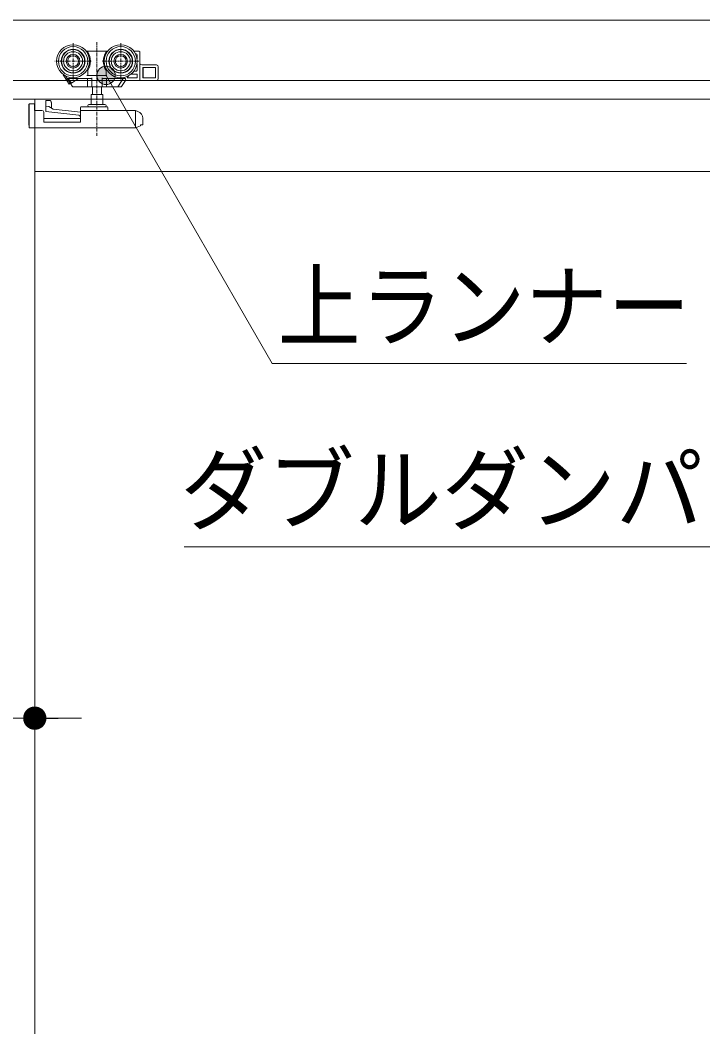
# Model space of a CAD drawing. Units: millimetres, scale not verified. Extents: x -6062 to 6062, y -3045 to 3045.
# Drawn here: x -3880 to -3507, y -149 to 400 of the extents above; entities that cross this region are included whole.
import ezdxf
from ezdxf.enums import TextEntityAlignment as Align

# ---------------------------------------------------------------- set-up
doc = ezdxf.new("R2010")
doc.units = ezdxf.units.MM
doc.header["$LTSCALE"] = 20
doc.header["$PDMODE"] = 32
doc.header["$PDSIZE"] = 10
doc.linetypes.add('USER1', pattern=[2.91, 1.76, -0.4, 0.35, -0.4])
for name, color, linetype, lineweight in [('0-0_3一般', 7, 'Continuous', 15), ('0-1_2寸法-2', 7, 'Continuous', 15), ('0-2_0', 7, 'Continuous', 25), ('0-5_2寸法-3', 7, 'Continuous', 15)]:
    doc.layers.add(name, color=color, linetype=linetype, lineweight=lineweight)
doc.layers.add('0-3_Defpoints', color=7, linetype='Continuous')
doc.styles.add('ＭＳ Ｐゴシック', font='')
doc.styles.get('ＭＳ Ｐゴシック').set_extended_font_data('MS PGothic')

# ---------------------------------------------------------------- blocks, each defined once
blk = doc.blocks.new('グループ-18')
at = {"layer": '0-0_3一般'}
for p, q in [((-59936.5, 8000), (8903.5, 8000)), ((-58230, 8000), (7030, 8000)), ((-41119.5, 7662), (-41102, 7662)), ((-41102, 7662), (-40902, 7662)), ((-41102, 7659.3), (-41102, 7662)), ((-41102, 7654.4), (-41102, 7659.3)), ((-41102, 7634.4), (-41102, 7654.4)), ((-40902, 7662), (-40884.5, 7662)), ((-40902, 7662), (-40902, 7659.3)), ((-40902, 7659.3), (-40902, 7654.4)), ((-40902, 7654.4), (-40902, 7634.4)), ((-40599.5, 7662), (-40542, 7662)), ((-40580.8, 7632), (-40574, 7632)), ((-40564, 7622), (-40564, 7578.7)), ((-40532, 7352), (-40532, 7652)), ((-40564, 7525.2), (-40564, 7452)), ((-40352, 7512), (-40512, 7512)), ((-40502, 7482), (-40502, 7372)), ((-40362, 7482), (-40502, 7482)), ((-40498.4, 7372), (-40498.4, 7482)), ((-40362, 7372), (-40362, 7482)), ((-40332, 7492), (-40332, 7362)), ((-41367.5, 7406.1), (-41371, 7403.9)), ((-41328.8, 7366.5), (-41345.8, 7392.7)), ((-41074, 7362), (-41320.4, 7362)), ((-41314, 7362), (-41280.8, 7310.9)), ((-41202.2, 7362), (-41280.8, 7310.9)), ((-41111.8, 7452.4), (-41112, 7452.5)), ((-41102, 7398), (-41112, 7398)), ((-41105.9, 7362), (-41105.9, 7282)), ((-41102, 7398), (-41102, 7449.5)), ((-41073.5, 7362), (-41074, 7362)), ((-41058.2, 7372), (-41058.2, 7282)), ((-40945.8, 7282), (-40945.8, 7372)), ((-40945.7, 7371.5), (-40945.8, 7372)), ((-40719.3, 7362), (-40930, 7362)), ((-40902, 7449.5), (-40902, 7398)), ((-40898.1, 7362), (-40898.1, 7282)), ((-40892.2, 7452.4), (-40892, 7452.5)), ((-40713.9, 7362), (-40765.8, 7282)), ((-40713.9, 7362), (-40707.4, 7372)), ((-40691.1, 7362), (-40713.9, 7362)), ((-40704.9, 7375.8), (-40707.4, 7372)), ((-40691.1, 7352), (-40691.1, 7362)), ((-40658.2, 7392.7), (-40671.6, 7372)), ((-40671.6, 7372), (-40562, 7372)), ((-40562, 7412), (-40628.9, 7412)), ((-40574, 7442), (-40599.5, 7442)), ((-40562, 7372), (-40562, 7412)), ((-40502, 7372), (-40362, 7372)), ((7030, 7340), (-58230, 7340)), ((-41305.6, 7303.3), (-41293, 7311.4)), ((-41281.2, 7311.1), (-41280.8, 7310.9)), ((-41100, 7272), (-41256.6, 7272)), ((-41100.3, 7272), (-41100, 7272)), ((-41055.7, 7272), (-41100, 7272)), ((-41055.9, 7272.1), (-41055.7, 7272)), ((-41051.5, 7272), (-41051.5, 7190)), ((-40952.5, 7190), (-40952.5, 7272)), ((-40948.1, 7272.1), (-40948.3, 7272)), ((-40777.8, 7272), (-40904, 7272)), ((-40903.7, 7272), (-40904, 7272)), ((-40777.8, 7272), (-40772.3, 7272)), ((-40772.3, 7272), (-40765.8, 7282)), ((-40742, 7272), (-40772.3, 7272)), ((-40691.1, 7342), (-40733.6, 7276.5)), ((-40681.1, 7342), (-40703, 7342)), ((-40532, 7342), (-40352, 7342)), ((-42000, 7140), (-25440, 7140)), ((-41680, -39750), (-41680, 7140)), ((-40939, 7190), (-41065, 7190)), ((-41065, 7190), (-41065, 7080)), ((-40939, 7080), (-40939, 7190)), ((-41744, 7084), (-41742, 7084)), ((-41744, 7074), (-41744, 7084)), ((-41744, 7074), (-41744, 6860)), ((-41742, 7086), (-41682, 7086)), ((-41742, 6826), (-41742, 7086)), ((-41558, 7122.8), (-41558, 7124.4)), ((-41558, 7124.4), (-41558, 7124.4)), ((-41558, 7116), (-41558, 7122.8)), ((-41558, 7062.3), (-41558, 7116)), ((-41558, 7062.3), (-41528, 7059.1)), ((-41558, 7002), (-41558, 7062.3)), ((-41518, 7124.7), (-41557.6, 7124.7)), ((-41528, 7059.1), (-41478, 7027.6)), ((-41517.6, 7124.7), (-41518, 7124.7)), ((-41505.4, 7118.6), (-41505.7, 7119.2)), ((-41498, 7092), (-41498, 7040.2)), ((-41478, 7027.6), (-41182, 6996)), ((-41182, 7026), (-41182, 7046)), ((-41182, 7026), (-41182, 7006)), ((-41172, 7056), (-41055.3, 7056)), ((-41090, 7080), (-40914, 7080)), ((-40948.7, 7056), (-41055.3, 7056)), ((-40948.7, 7056), (-40892, 7056)), ((-40882, 7046), (-40882, 7026)), ((-41582, 6888), (-41582, 6996)), ((-41182, 6926), (-41582, 6926)), ((-41199.9, 6963.7), (-41558, 7002)), ((-41182, 6888), (-41182, 7006)), ((-41172, 7016), (-40583.8, 7016)), ((-40582, 7006.3), (-40582, 7006)), ((-40582, 7006), (-40582, 6826)), ((-40580.3, 7015.3), (-40572.5, 7012.4)), ((-40562.6, 7008.7), (-40572.5, 7012.4)), ((-40562.6, 7008.7), (-40553.9, 7005.4)), ((-40502, 6930.5), (-40502, 6860)), ((-41742, 6826), (-40582, 6826)), ((-41182, 6888), (-41582, 6888)), ((-40582, 6826), (-40562.6, 6833.3)), ((-40527.4, 6846.5), (-40562.6, 6833.3)), ((-40502, 6860), (-40527.4, 6860)), ((-40527.4, 6860), (-40527.4, 6846.5)), ((-41680, 6350), (-25760, 6350))]:
    blk.add_line(p, q, dxfattribs=at)
at = {"layer": '0-0_3一般', "linetype": 'USER1'}
for p, q in [((-41262, 7750), (-41262, 7354)), ((-41002, 7758.4), (-41002, 6738.4)), ((-40742, 7750), (-40742, 7354)), ((-41064, 7552), (-41460, 7552)), ((-40544, 7552), (-40940, 7552))]:
    blk.add_line(p, q, dxfattribs=at)
at = {"layer": '0-0_3一般'}
for points in [[(-41305.6, 7303.3), (-41355.5, 7380.1), (-41371, 7403.9)], [(-41273.3, 7281.1), (-41291.7, 7309.4), (-41328.8, 7366.5)], [(-41102, 7449.5), (-41102.3, 7449.6), (-41102.5, 7449.7), (-41102.8, 7449.7), (-41103, 7449.8), (-41103.3, 7449.9), (-41103.5, 7449.9), (-41103.8, 7450), (-41104, 7450.1), (-41104.3, 7450.2), (-41104.5, 7450.2), (-41104.8, 7450.3), (-41105, 7450.4), (-41105.3, 7450.5), (-41105.5, 7450.5), (-41105.8, 7450.6), (-41106, 7450.7), (-41106.3, 7450.8), (-41106.5, 7450.8), (-41106.8, 7450.9), (-41107, 7451), (-41107.3, 7451.1), (-41107.5, 7451.1), (-41107.8, 7451.2), (-41108, 7451.3), (-41108.3, 7451.4), (-41108.5, 7451.4), (-41108.8, 7451.5), (-41109, 7451.6), (-41109.3, 7451.7), (-41109.5, 7451.7), (-41109.8, 7451.8), (-41110, 7451.9), (-41110.3, 7452), (-41110.5, 7452), (-41110.8, 7452.1), (-41111, 7452.2), (-41111.3, 7452.3), (-41111.5, 7452.3), (-41111.8, 7452.4)], [(-40892, 7398), (-40902, 7398), (-41102, 7398)], [(-41058.2, 7372), (-41058.3, 7371.5), (-41058.4, 7371), (-41058.5, 7370.5), (-41058.6, 7370.1), (-41058.8, 7369.6), (-41058.9, 7369.2), (-41059.1, 7368.8), (-41059.3, 7368.4), (-41059.6, 7368), (-41059.8, 7367.6), (-41060.1, 7367.2), (-41060.4, 7366.9), (-41060.8, 7366.5), (-41061.1, 7366.2), (-41061.5, 7365.9), (-41061.9, 7365.6), (-41062.4, 7365.3), (-41062.8, 7365), (-41063.3, 7364.8), (-41063.8, 7364.5), (-41064.3, 7364.3), (-41064.8, 7364.1), (-41065.3, 7363.9), (-41065.9, 7363.7), (-41066.4, 7363.5), (-41066.9, 7363.3), (-41067.4, 7363.1), (-41067.9, 7363), (-41068.4, 7362.8), (-41068.9, 7362.7), (-41069.4, 7362.6), (-41069.9, 7362.5), (-41070.4, 7362.4), (-41071, 7362.3), (-41071.5, 7362.2), (-41072, 7362.1), (-41072.5, 7362.1), (-41073, 7362), (-41073.5, 7362)], [(-40930, 7362), (-40930.5, 7362), (-40931, 7362), (-40931.5, 7362.1), (-40932, 7362.1), (-40932.5, 7362.2), (-40933, 7362.3), (-40933.6, 7362.4), (-40934.1, 7362.5), (-40934.6, 7362.6), (-40935.1, 7362.7), (-40935.6, 7362.8), (-40936.1, 7363), (-40936.6, 7363.1), (-40937.1, 7363.3), (-40937.6, 7363.5), (-40938.1, 7363.7), (-40938.7, 7363.9), (-40939.2, 7364.1), (-40939.7, 7364.3), (-40940.2, 7364.5), (-40940.7, 7364.8), (-40941.2, 7365), (-40941.6, 7365.3), (-40942.1, 7365.6), (-40942.5, 7365.9), (-40942.9, 7366.2), (-40943.2, 7366.5), (-40943.6, 7366.9), (-40943.9, 7367.2), (-40944.2, 7367.6), (-40944.4, 7368), (-40944.7, 7368.4), (-40944.9, 7368.8), (-40945.1, 7369.2), (-40945.2, 7369.6), (-40945.4, 7370.1), (-40945.5, 7370.5), (-40945.6, 7371), (-40945.7, 7371.5)], [(-40902, 7449.5), (-40901.7, 7449.6), (-40901.5, 7449.7), (-40901.2, 7449.7), (-40901, 7449.8), (-40900.7, 7449.9), (-40900.5, 7449.9), (-40900.2, 7450), (-40900, 7450.1), (-40899.7, 7450.2), (-40899.5, 7450.2), (-40899.2, 7450.3), (-40899, 7450.4), (-40898.7, 7450.5), (-40898.5, 7450.5), (-40898.2, 7450.6), (-40898, 7450.7), (-40897.7, 7450.8), (-40897.5, 7450.8), (-40897.2, 7450.9), (-40897, 7451), (-40896.7, 7451.1), (-40896.5, 7451.1), (-40896.2, 7451.2), (-40896, 7451.3), (-40895.7, 7451.4), (-40895.5, 7451.4), (-40895.2, 7451.5), (-40895, 7451.6), (-40894.7, 7451.7), (-40894.5, 7451.7), (-40894.2, 7451.8), (-40894, 7451.9), (-40893.7, 7452), (-40893.5, 7452), (-40893.2, 7452.1), (-40893, 7452.2), (-40892.7, 7452.3), (-40892.5, 7452.3), (-40892.2, 7452.4)], [(-41291.7, 7309.4), (-41291.9, 7309.7), (-41292, 7310), (-41292.1, 7310.2), (-41292.2, 7310.5), (-41292.2, 7310.7), (-41292.2, 7311), (-41292.2, 7311.2), (-41292.2, 7311.4), (-41292.1, 7311.5), (-41292, 7311.7), (-41291.8, 7311.8), (-41291.6, 7312), (-41291.4, 7312.1), (-41291.1, 7312.2), (-41290.8, 7312.2), (-41290.5, 7312.3), (-41290.2, 7312.3), (-41289.8, 7312.4), (-41289.4, 7312.4), (-41288.9, 7312.4), (-41288.5, 7312.3), (-41288, 7312.3), (-41287.5, 7312.3), (-41287.1, 7312.2), (-41286.7, 7312.2), (-41286.2, 7312.1), (-41285.8, 7312.1), (-41285.4, 7312), (-41285, 7312), (-41284.6, 7311.9), (-41284.2, 7311.8), (-41283.8, 7311.8), (-41283.4, 7311.7), (-41283, 7311.6), (-41282.6, 7311.5), (-41282.2, 7311.4), (-41281.9, 7311.3), (-41281.5, 7311.2), (-41281.2, 7311.1)], [(-41105.9, 7282), (-41105.9, 7281.7), (-41105.9, 7281.3), (-41105.8, 7281), (-41105.8, 7280.7), (-41105.7, 7280.4), (-41105.7, 7280.1), (-41105.6, 7279.8), (-41105.6, 7279.4), (-41105.5, 7279.1), (-41105.4, 7278.8), (-41105.4, 7278.5), (-41105.3, 7278.2), (-41105.2, 7277.9), (-41105.1, 7277.6), (-41105, 7277.3), (-41104.9, 7276.9), (-41104.8, 7276.6), (-41104.7, 7276.3), (-41104.6, 7276), (-41104.4, 7275.7), (-41104.3, 7275.4), (-41104.2, 7275.1), (-41104, 7274.8), (-41103.8, 7274.6), (-41103.7, 7274.3), (-41103.5, 7274.1), (-41103.3, 7273.8), (-41103.1, 7273.6), (-41102.9, 7273.4), (-41102.7, 7273.2), (-41102.5, 7273), (-41102.2, 7272.9), (-41102, 7272.7), (-41101.7, 7272.6), (-41101.5, 7272.4), (-41101.2, 7272.3), (-41100.9, 7272.2), (-41100.6, 7272.1), (-41100.3, 7272)], [(-41058.2, 7282), (-41058.2, 7281.7), (-41058.2, 7281.4), (-41058.2, 7281.2), (-41058.2, 7280.9), (-41058.2, 7280.6), (-41058.2, 7280.3), (-41058.2, 7280.1), (-41058.2, 7279.8), (-41058.2, 7279.5), (-41058.2, 7279.2), (-41058.2, 7278.9), (-41058.2, 7278.7), (-41058.2, 7278.4), (-41058.2, 7278.1), (-41058.1, 7277.8), (-41058.1, 7277.5), (-41058.1, 7277.2), (-41058.1, 7276.9), (-41058.1, 7276.7), (-41058.1, 7276.4), (-41058.1, 7276.1), (-41058.1, 7275.8), (-41058, 7275.5), (-41058, 7275.3), (-41057.9, 7275), (-41057.9, 7274.7), (-41057.8, 7274.5), (-41057.7, 7274.3), (-41057.6, 7274), (-41057.5, 7273.8), (-41057.3, 7273.6), (-41057.2, 7273.4), (-41057, 7273.2), (-41056.9, 7273), (-41056.7, 7272.8), (-41056.5, 7272.6), (-41056.3, 7272.4), (-41056.1, 7272.3), (-41055.9, 7272.1)], [(-40904, 7272), (-40948.3, 7272), (-41055.7, 7272)], [(-40945.8, 7282), (-40945.8, 7281.7), (-40945.8, 7281.4), (-40945.8, 7281.2), (-40945.8, 7280.9), (-40945.8, 7280.6), (-40945.8, 7280.3), (-40945.8, 7280.1), (-40945.8, 7279.8), (-40945.8, 7279.5), (-40945.8, 7279.2), (-40945.8, 7278.9), (-40945.8, 7278.7), (-40945.8, 7278.4), (-40945.8, 7278.1), (-40945.9, 7277.8), (-40945.9, 7277.5), (-40945.9, 7277.2), (-40945.9, 7276.9), (-40945.9, 7276.7), (-40945.9, 7276.4), (-40945.9, 7276.1), (-40945.9, 7275.8), (-40946, 7275.5), (-40946, 7275.3), (-40946.1, 7275), (-40946.1, 7274.7), (-40946.2, 7274.5), (-40946.3, 7274.3), (-40946.4, 7274), (-40946.5, 7273.8), (-40946.7, 7273.6), (-40946.8, 7273.4), (-40947, 7273.2), (-40947.1, 7273), (-40947.3, 7272.8), (-40947.5, 7272.6), (-40947.7, 7272.4), (-40947.9, 7272.3), (-40948.1, 7272.1)], [(-40898.1, 7282), (-40898.1, 7281.7), (-40898.1, 7281.3), (-40898.2, 7281), (-40898.2, 7280.7), (-40898.3, 7280.4), (-40898.3, 7280.1), (-40898.4, 7279.8), (-40898.4, 7279.4), (-40898.5, 7279.1), (-40898.6, 7278.8), (-40898.6, 7278.5), (-40898.7, 7278.2), (-40898.8, 7277.9), (-40898.9, 7277.6), (-40899, 7277.3), (-40899.1, 7276.9), (-40899.2, 7276.6), (-40899.3, 7276.3), (-40899.4, 7276), (-40899.6, 7275.7), (-40899.7, 7275.4), (-40899.8, 7275.1), (-40900, 7274.8), (-40900.2, 7274.6), (-40900.3, 7274.3), (-40900.5, 7274.1), (-40900.7, 7273.8), (-40900.9, 7273.6), (-40901.1, 7273.4), (-40901.3, 7273.2), (-40901.5, 7273), (-40901.8, 7272.9), (-40902, 7272.7), (-40902.3, 7272.6), (-40902.5, 7272.4), (-40902.8, 7272.3), (-40903.1, 7272.2), (-40903.4, 7272.1), (-40903.7, 7272)], [(-40532, 7352), (-40532, 7342), (-40681.1, 7342)], [(-41602, 7016), (-41682, 7016), (-41682, 7086)], [(-41557.6, 7124.7), (-41557.7, 7124.7), (-41557.7, 7124.7), (-41557.7, 7124.7), (-41557.7, 7124.7), (-41557.7, 7124.7), (-41557.7, 7124.7), (-41557.7, 7124.7), (-41557.7, 7124.7), (-41557.8, 7124.7), (-41557.8, 7124.7), (-41557.8, 7124.7), (-41557.8, 7124.6), (-41557.8, 7124.6), (-41557.8, 7124.6), (-41557.8, 7124.6), (-41557.8, 7124.6), (-41557.8, 7124.6), (-41557.9, 7124.6), (-41557.9, 7124.6), (-41557.9, 7124.6), (-41557.9, 7124.6), (-41557.9, 7124.6), (-41557.9, 7124.6), (-41557.9, 7124.6), (-41557.9, 7124.6), (-41557.9, 7124.5), (-41557.9, 7124.5), (-41557.9, 7124.5), (-41558, 7124.5), (-41558, 7124.5), (-41558, 7124.5), (-41558, 7124.5), (-41558, 7124.5), (-41558, 7124.5), (-41558, 7124.4), (-41558, 7124.4), (-41558, 7124.4), (-41558, 7124.4), (-41558, 7124.4)], [(-41505.8, 7119.2), (-41505.9, 7119.5), (-41506.1, 7119.8), (-41506.3, 7120.1), (-41506.5, 7120.4), (-41506.7, 7120.6), (-41506.9, 7120.9), (-41507.1, 7121.1), (-41507.3, 7121.4), (-41507.6, 7121.6), (-41507.8, 7121.8), (-41508.1, 7122), (-41508.3, 7122.2), (-41508.6, 7122.4), (-41508.9, 7122.6), (-41509.2, 7122.8), (-41509.5, 7122.9), (-41509.9, 7123.1), (-41510.2, 7123.2), (-41510.5, 7123.3), (-41510.9, 7123.4), (-41511.3, 7123.5), (-41511.6, 7123.6), (-41512, 7123.7), (-41512.3, 7123.8), (-41512.7, 7123.9), (-41513, 7124), (-41513.4, 7124.1), (-41513.8, 7124.2), (-41514.1, 7124.2), (-41514.5, 7124.3), (-41514.8, 7124.3), (-41515.2, 7124.4), (-41515.5, 7124.5), (-41515.9, 7124.5), (-41516.2, 7124.5), (-41516.6, 7124.6), (-41516.9, 7124.6), (-41517.3, 7124.6), (-41517.6, 7124.7)], [(-41498.1, 7092.1), (-41498.1, 7092.8), (-41498.2, 7093.5), (-41498.2, 7094.2), (-41498.2, 7094.9), (-41498.3, 7095.6), (-41498.3, 7096.3), (-41498.4, 7097), (-41498.4, 7097.8), (-41498.5, 7098.5), (-41498.6, 7099.2), (-41498.7, 7099.9), (-41498.8, 7100.6), (-41499, 7101.3), (-41499.1, 7102), (-41499.3, 7102.7), (-41499.4, 7103.4), (-41499.6, 7104), (-41499.8, 7104.7), (-41499.9, 7105.4), (-41500.1, 7106.1), (-41500.3, 7106.8), (-41500.6, 7107.5), (-41500.8, 7108.2), (-41501, 7108.9), (-41501.3, 7109.5), (-41501.5, 7110.2), (-41501.7, 7110.9), (-41502, 7111.5), (-41502.3, 7112.2), (-41502.6, 7112.8), (-41502.8, 7113.5), (-41503.1, 7114.1), (-41503.4, 7114.8), (-41503.7, 7115.4), (-41504.1, 7116.1), (-41504.4, 7116.7), (-41504.7, 7117.3), (-41505, 7118), (-41505.4, 7118.6)], [(-40572.5, 7012.4), (-40572.8, 7012.3), (-40573.1, 7012.2), (-40573.4, 7012.1), (-40573.7, 7012), (-40574, 7012), (-40574.3, 7011.8), (-40574.6, 7011.7), (-40574.9, 7011.6), (-40575.2, 7011.5), (-40575.5, 7011.4), (-40575.8, 7011.3), (-40576.1, 7011.2), (-40576.4, 7011.1), (-40576.7, 7011), (-40577, 7010.9), (-40577.3, 7010.7), (-40577.6, 7010.6), (-40577.9, 7010.5), (-40578.2, 7010.4), (-40578.5, 7010.2), (-40578.8, 7010.1), (-40579.1, 7010), (-40579.4, 7009.8), (-40579.6, 7009.7), (-40579.9, 7009.5), (-40580.1, 7009.3), (-40580.4, 7009.2), (-40580.6, 7009), (-40580.8, 7008.8), (-40580.9, 7008.5), (-40581.1, 7008.3), (-40581.3, 7008.1), (-40581.4, 7007.9), (-40581.5, 7007.6), (-40581.6, 7007.4), (-40581.7, 7007.1), (-40581.8, 7006.8), (-40581.9, 7006.6), (-40582, 7006.3)], [(-41744, 6860), (-41743.4, 6853.7), (-41742, 6848.8)]]:
    blk.add_lwpolyline(points, dxfattribs=at)
for centre, radius in [((-41262, 7552), 180), ((-41262, 7552), 160), ((-40742, 7552), 180), ((-40742, 7552), 160), ((-41262, 7552), 130), ((-41262, 7552), 126), ((-41262, 7552), 104), ((-41262, 7552), 74), ((-41262, 7552), 60), ((-40742, 7552), 130), ((-40742, 7552), 126), ((-40742, 7552), 104), ((-40742, 7552), 74), ((-40742, 7552), 60)]:
    blk.add_circle(centre, radius, dxfattribs=at)
for centre, radius, start, end in [((-41262, 7552), 190, 327.3631, 32.6369), ((-40742, 7552), 190, 147.3631, 212.6369), ((-40574, 7622), 10, 0, 90), ((-40542, 7652), 10, 0, 90), ((-40512, 7532), 20, 180, 270), ((-40352, 7492), 20, 0, 90), ((-41320.4, 7372), 10, 213, 270), ((-40719.3, 7372), 10, 270, 327), ((-40584, 7462), 20, 270, 0), ((-40574, 7452), 10, 270, 0), ((-40352, 7362), 20, 270, 0), ((-41256.6, 7292), 20, 213, 270), ((-40777.8, 7282), 10, 270, 327), ((-40742, 7282), 10, 270, 327), ((-40681.1, 7352), 10, 180, 270), ((-41172, 7046), 10, 90, 180), ((-41090, 7068), 12, 90, 180), ((-41090, 7068), 12, 180, 270), ((-40914, 7068), 12, 0, 90), ((-40914, 7068), 12, 270, 0), ((-40892, 7046), 10, 0, 90), ((-40872, 7026), 10, 180, 270), ((-41602, 6996), 20, 0, 90), ((-41202, 6943.8), 20, 0, 83.89836), ((-41172, 7006), 10, 90, 180), ((-40583.8, 7006), 10, 69.44395, 90), ((-40582, 6930.5), 80, 0, 69.44395)]:
    blk.add_arc(centre, radius, start, end, dxfattribs=at)
blk = doc.blocks.new('_Dot')
at = {"layer": '0-2_0'}
blk.add_line((-10, 0), (-20, 0), dxfattribs=at)
for points in [[(0, 0), (-5.36, 8.44), (-4.26, 9.05)], [(0, 0), (-4.26, 9.05), (-3.09, 9.51)], [(0, 0), (-3.09, 9.51), (-1.87, 9.82)], [(0, 0), (-1.87, 9.82), (-0.63, 9.98)], [(0, 0), (-0.63, 9.98), (0.63, 9.98)], [(0, 0), (0.63, 9.98), (1.87, 9.82)], [(0, 0), (1.87, 9.82), (3.09, 9.51)], [(0, 0), (3.09, 9.51), (4.26, 9.05)], [(0, 0), (4.26, 9.05), (5.36, 8.44)], [(0, 0), (-10, 0), (-9.92, 1.25)], [(0, 0), (-9.92, -1.25), (-10, 0)], [(0, 0), (-9.92, 1.25), (-9.69, 2.49)], [(0, 0), (-9.69, -2.49), (-9.92, -1.25)], [(0, 0), (-9.69, 2.49), (-9.3, 3.68)], [(0, 0), (-9.3, -3.68), (-9.69, -2.49)], [(0, 0), (-9.3, 3.68), (-8.76, 4.82)], [(0, 0), (-8.76, -4.82), (-9.3, -3.68)], [(0, 0), (-8.76, 4.82), (-8.09, 5.88)], [(0, 0), (-8.09, -5.88), (-8.76, -4.82)], [(0, 0), (-8.09, 5.88), (-7.29, 6.85)], [(0, 0), (-7.29, -6.85), (-8.09, -5.88)], [(0, 0), (-7.29, 6.85), (-6.37, 7.71)], [(0, 0), (-6.37, -7.71), (-7.29, -6.85)], [(0, 0), (-6.37, 7.71), (-5.36, 8.44)], [(0, 0), (-5.36, -8.44), (-6.37, -7.71)], [(0, 0), (-4.26, -9.05), (-5.36, -8.44)], [(0, 0), (-3.09, -9.51), (-4.26, -9.05)], [(0, 0), (-1.87, -9.82), (-3.09, -9.51)], [(0, 0), (-0.63, -9.98), (-1.87, -9.82)], [(0, 0), (0.63, -9.98), (-0.63, -9.98)], [(0, 0), (5.36, 8.44), (6.37, 7.71)], [(0, 0), (6.37, 7.71), (7.29, 6.85)], [(0, 0), (7.29, 6.85), (8.09, 5.88)], [(0, 0), (8.09, 5.88), (8.76, 4.82)], [(0, 0), (8.76, 4.82), (9.3, 3.68)], [(0, 0), (9.3, 3.68), (9.69, 2.49)], [(0, 0), (9.69, 2.49), (9.92, 1.25)], [(0, 0), (9.92, 1.25), (10, 0)], [(0, 0), (1.87, -9.82), (0.63, -9.98)], [(0, 0), (3.09, -9.51), (1.87, -9.82)], [(0, 0), (4.26, -9.05), (3.09, -9.51)], [(0, 0), (5.36, -8.44), (4.26, -9.05)], [(0, 0), (6.37, -7.71), (5.36, -8.44)], [(0, 0), (7.29, -6.85), (6.37, -7.71)], [(0, 0), (8.09, -5.88), (7.29, -6.85)], [(0, 0), (8.76, -4.82), (8.09, -5.88)], [(0, 0), (9.3, -3.68), (8.76, -4.82)], [(0, 0), (9.69, -2.49), (9.3, -3.68)], [(0, 0), (9.92, -1.25), (9.69, -2.49)], [(0, 0), (10, 0), (9.92, -1.25)]]:
    blk.add_solid(points, dxfattribs=at)

msp = doc.modelspace()

# ---------------------------------------------------------------- hatches: boundary and pattern name
at = {"layer": '0-5_2寸法-3'}
msp.add_hatch(color=256, dxfattribs=at).paths.add_polyline_path([(-3827.59, 369.9, 1), (-3837.61, 369.9, 1)])

# ---------------------------------------------------------------- linework, layer by layer
at = {"layer": '0-1_2寸法-2'}
for p, q in [((-3871.5, 39.43), (-3871.3, 39.43)), ((-3887.5, 19.43), (-3871.5, 19.43)), ((-3858.79, 19.43), (-3846.08, 19.43))]:
    msp.add_line(p, q, dxfattribs=at)
at = {"layer": '0-3_Defpoints'}
msp.add_point((-3871.5, 19.43), dxfattribs=at)
at = {"layer": '0-5_2寸法-3'}
for points in [[(-3515.98, 212.79), (-3741.9, 212.79), (-3832.6, 369.9)], [(-3790.06, 112.79), (-3141.22, 112.79), (-3287.99, 367)]]:
    msp.add_lwpolyline(points, dxfattribs=at)
msp.add_circle((-3832.6, 369.9), 5.01, dxfattribs=at)

# ---------------------------------------------------------------- block references
at = {"layer": '0-0_3一般', "xscale": 0.05, "yscale": 0.05}
msp.add_blockref('グループ-18', (-1787.5, 0), dxfattribs=at)
at = {"layer": '0-1_2寸法-2', "xscale": 0.6356201, "yscale": 0.6356201, "rotation": 180}
msp.add_blockref('_Dot', (-3871.5, 19.43), dxfattribs=at)

# ---------------------------------------------------------------- texts
at = {"layer": '0-5_2寸法-3', "style": 'ＭＳ Ｐゴシック'}
for s, height, width, p in [('上ランナー', 36.66, 0.9, (-3738.86, 214.76)), ('ダブルダンパー付上ランナー', 36.69, 0.95, (-3792.16, 114.76))]:
    msp.add_text(s, height=height, dxfattribs=dict(at, width=width)).set_placement(p, align=Align.BOTTOM_LEFT)

doc.saveas('drawing.dxf')
